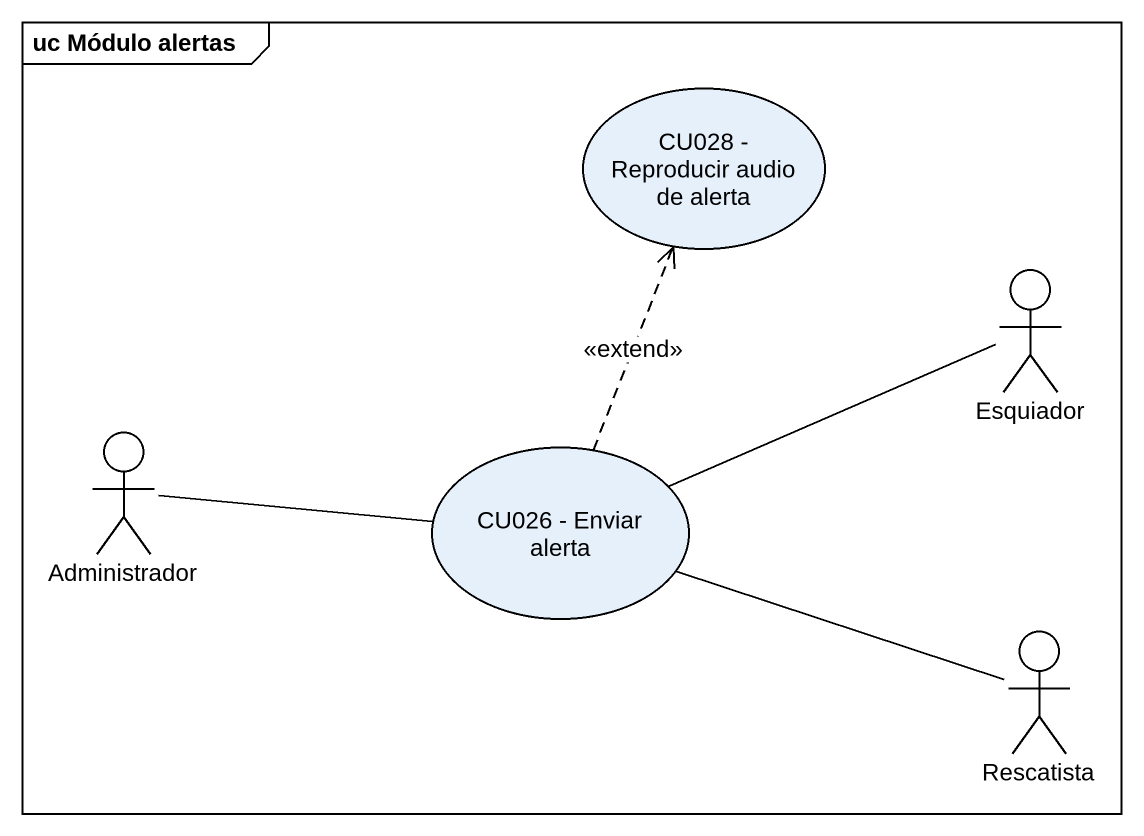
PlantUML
@startuml
mainframe uc Módulo alertas
usecase "CU028 - Reproducir audio de alerta" as CU028_Reproducir_audio_de
actor Esquiador
actor Administrador
usecase "CU026 - Enviar alerta" as CU026_Enviar_alerta
actor Rescatista
Esquiador -left- CU026_Enviar_alerta
Administrador -right- CU026_Enviar_alerta
CU026_Enviar_alerta .up.> CU028_Reproducir_audio_de : <<extend>>
Rescatista -left- CU026_Enviar_alerta
@enduml
